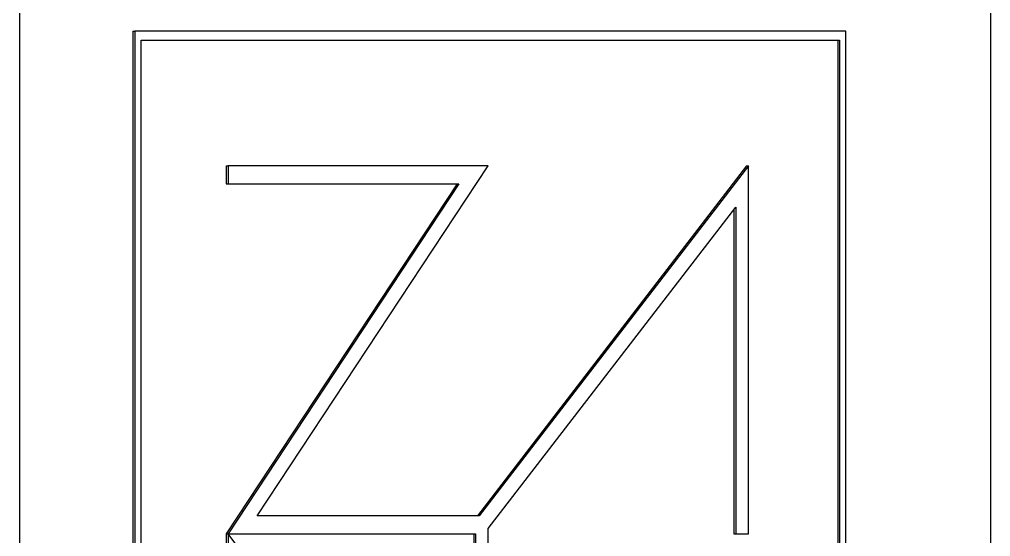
# Model space of a CAD drawing. Header units: millimetres. Extents: x -962 to 3068, y -237 to 2578.
# Drawn here: x 376.51 to 409.34, y 1953.72 to 1971.2 of the extents above; entities that cross this region are included whole.
import ezdxf

# ---------------------------------------------------------------- set-up
doc = ezdxf.new("R2010")
doc.units = ezdxf.units.MM
doc.header["$MEASUREMENT"] = 0
doc.layers.add('Domyślny', color=7, linetype='Continuous', true_color=0x000000)
doc.layers.add('Utwórz2D linie widoczne', color=7, linetype='Continuous', true_color=0x000000)

msp = doc.modelspace()

# ---------------------------------------------------------------- linework, layer by layer
at = {"layer": 'Domyślny'}
msp.add_line((376.512, 1980.801), (376.512, 1218.401), dxfattribs=at)
at = {"layer": 'Utwórz2D linie widoczne'}
for p, q in [((409.34, 1980.801), (409.34, 1218.401)), ((380.348, 1970.801), (380.408, 1970.801)), ((380.348, 1970.801), (380.348, 1936.801)), ((404.45, 1970.801), (380.408, 1970.801)), ((380.408, 1970.801), (380.408, 1936.801)), ((404.45, 1936.801), (404.45, 1970.801)), ((380.623, 1937.104), (380.623, 1970.497)), ((380.623, 1970.497), (404.235, 1970.497)), ((404.175, 1970.497), (404.175, 1937.104)), ((404.235, 1970.497), (404.235, 1937.104)), ((383.503, 1966.251), (383.563, 1966.251)), ((383.503, 1966.251), (383.503, 1965.643)), ((392.36, 1966.251), (383.563, 1966.251)), ((383.563, 1966.251), (383.563, 1965.643)), ((384.553, 1954.421), (392.36, 1966.251)), ((401.092, 1966.251), (391.994, 1954.421)), ((401.153, 1966.251), (392.054, 1954.421)), ((401.092, 1966.251), (401.153, 1966.251)), ((401.153, 1953.814), (401.153, 1966.251)), ((383.503, 1965.643), (383.563, 1965.643)), ((391.305, 1965.643), (383.503, 1953.816)), ((383.563, 1965.643), (391.365, 1965.643)), ((391.365, 1965.643), (383.563, 1953.816)), ((392.358, 1953.993), (400.726, 1964.859)), ((400.666, 1964.781), (400.666, 1953.814)), ((400.726, 1964.859), (400.726, 1953.814)), ((392.054, 1954.421), (384.553, 1954.421)), ((392.358, 1941.381), (392.358, 1953.993)), ((383.503, 1953.816), (383.503, 1941.381)), ((383.503, 1953.816), (383.563, 1953.816)), ((383.563, 1953.816), (383.563, 1941.381)), ((383.563, 1953.816), (391.93, 1953.816)), ((391.93, 1942.774), (383.563, 1953.816)), ((391.87, 1953.816), (391.87, 1942.854)), ((391.93, 1953.816), (391.93, 1942.774)), ((400.666, 1953.814), (400.726, 1953.814)), ((400.726, 1953.814), (401.153, 1953.814))]:
    msp.add_line(p, q, dxfattribs=at)

doc.saveas('drawing.dxf')
